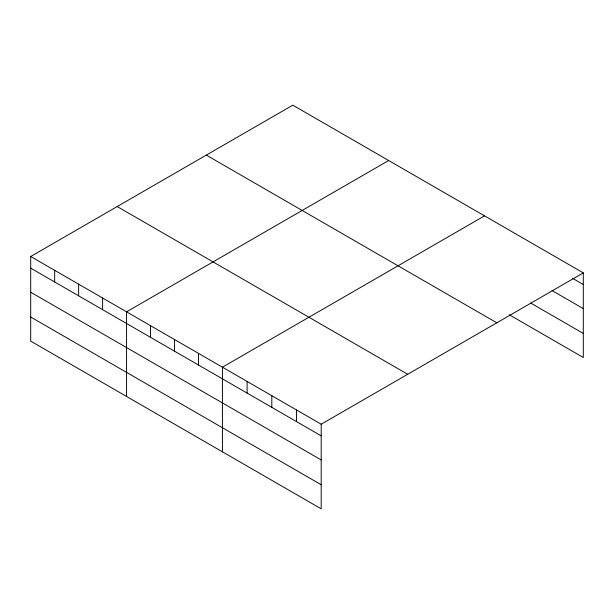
<?xml version="1.0" encoding="UTF-8"?>
<svg xmlns="http://www.w3.org/2000/svg" width="614" height="614" viewBox="0 0 614 614"><rect width="100%" height="100%" fill="white"/><g stroke="black" fill="none" stroke-linecap="round" stroke-linejoin="round"><path stroke-width="0.92" d="M321.199 459.94L321.199 424.213L30.7 256.491L30.7 341.115L321.199 508.829L321.199 459.94L30.7 292.226M509.221 314.736L583.3 357.509L583.3 272.885L292.801 105.171L30.7 256.491M388.67 160.515L126.561 311.843L126.561 396.46M484.53 215.859L222.429 367.187L222.429 451.804M321.199 424.213L583.3 272.885M572.601 278.357L583.3 284.535M552.024 290.56L583.3 308.619M530.626 303.017L583.3 333.425M206.312 155.104L496.803 322.826M117.197 206.557L407.688 374.271M30.7 268.141L321.199 435.863M30.7 317.031L321.199 484.753M296.508 409.952L296.508 421.603M271.81 395.7L271.81 407.351M247.12 381.44L247.12 393.09M198.46 353.349L198.46 365M174.499 339.511L174.499 351.162M150.53 325.673L150.53 337.324M102.599 298.005L102.599 309.656M78.63 284.167L78.63 295.818M54.669 270.329L54.669 281.979"/></g></svg>
